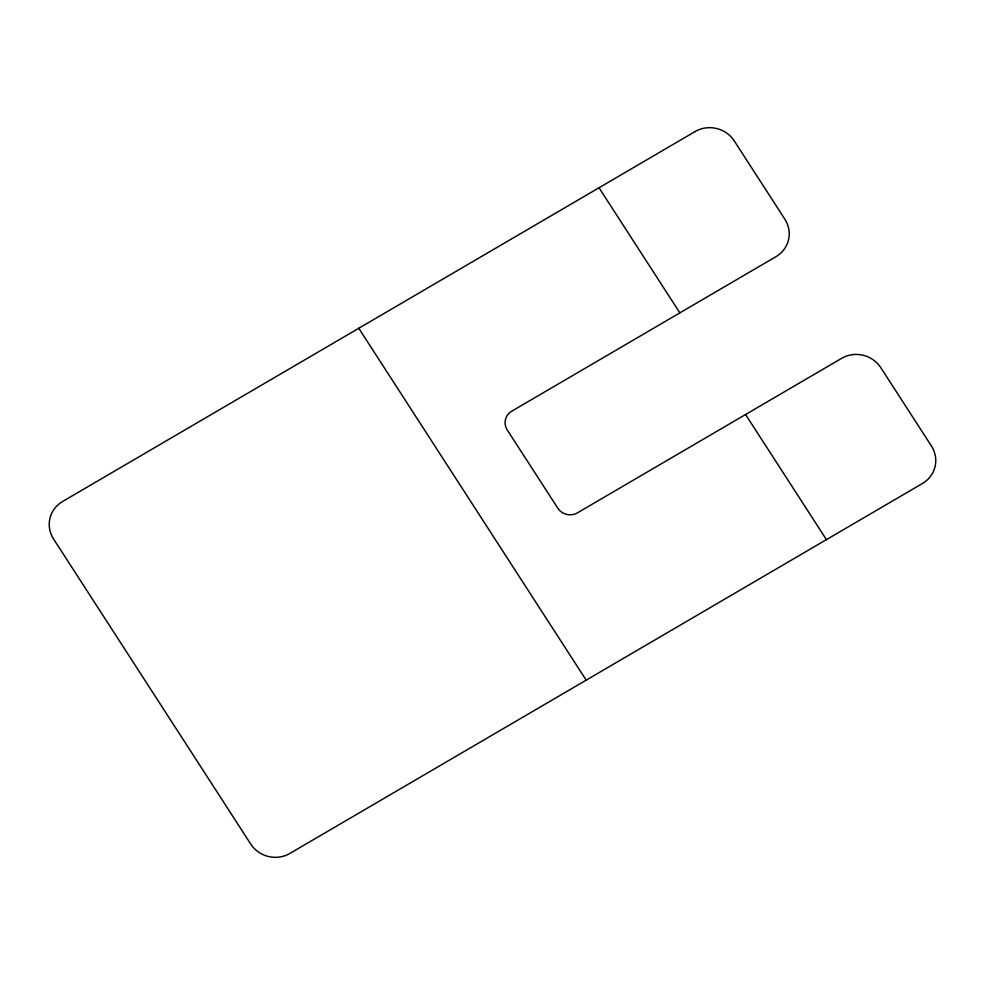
<?xml version="1.0" encoding="UTF-8"?>
<svg xmlns="http://www.w3.org/2000/svg" width="985" height="985" viewBox="0 0 985 985"><rect width="100%" height="100%" fill="white"/><g stroke="black" fill="none" stroke-linecap="round" stroke-linejoin="round"><path stroke-width="1.48" d="M599.015 187.753L679.872 312.873M745.571 414.525L826.427 539.645M358.774 328.264L586.186 680.155M695.114 131.559L62.474 501.562A28.491 27.248 15.7 0 0 53.621 539.078L250.707 844.034A28.491 27.248 15.7 0 0 289.885 853.441L922.526 483.438A28.491 27.248 15.7 0 0 931.379 445.922L880.849 367.725A28.491 27.248 15.7 0 0 841.67 358.318L577.395 512.877A14.246 13.63 15.7 0 1 557.806 508.174L507.275 429.989A14.246 13.63 15.7 0 1 511.707 411.225L775.971 256.666A28.491 27.248 15.7 0 0 784.836 219.162L734.293 140.966A28.491 27.248 15.7 0 0 695.114 131.559"/></g></svg>
